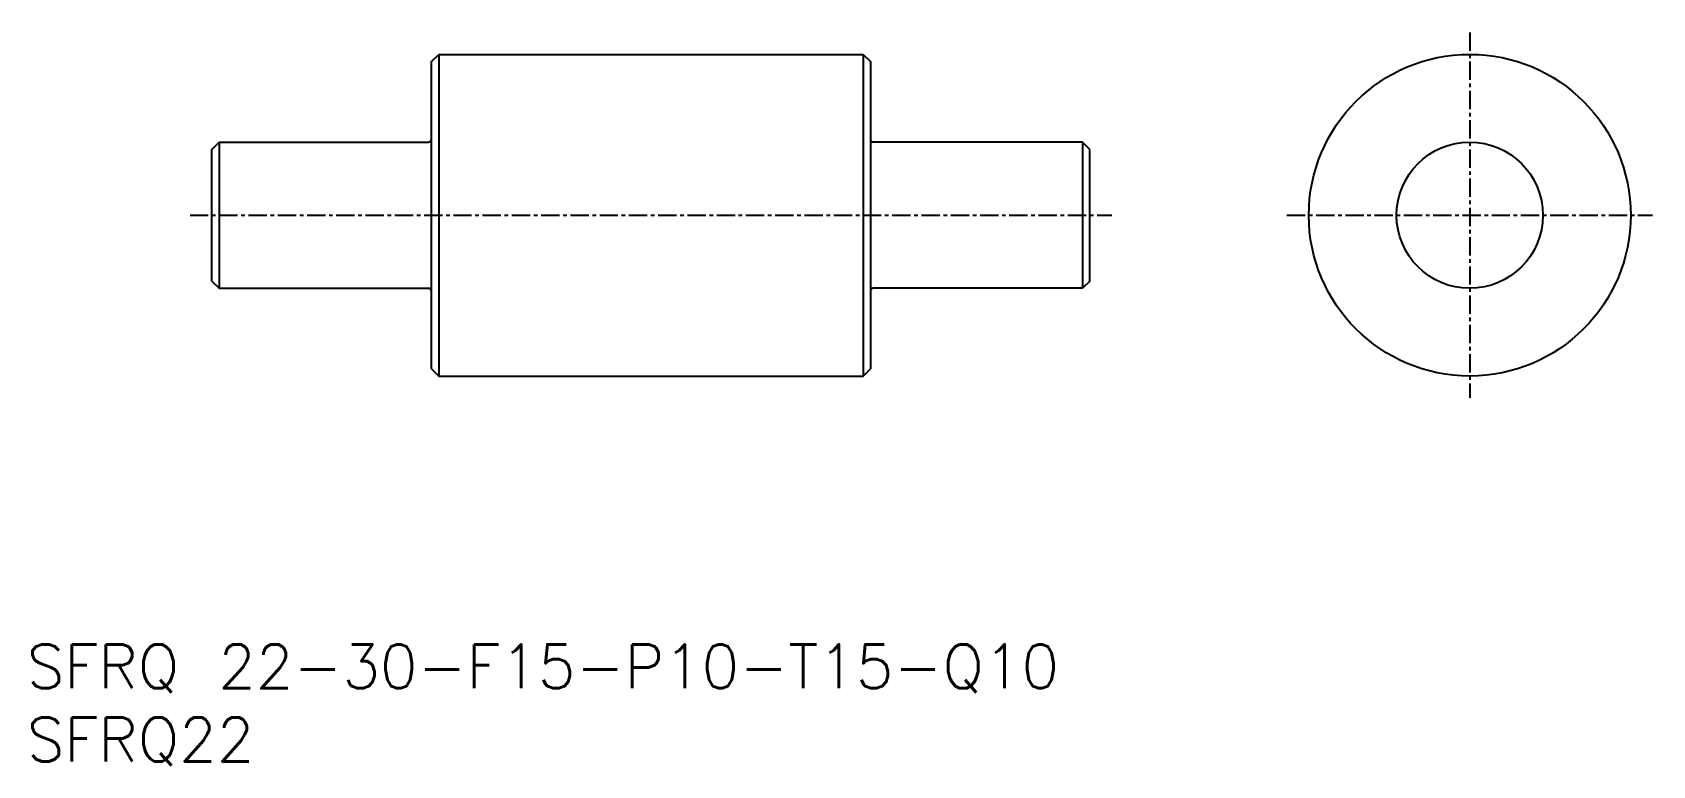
# Model space of a CAD drawing. Extents: x 45 to 156, y 37 to 87.
import ezdxf
from ezdxf.enums import TextEntityAlignment as Align

# ---------------------------------------------------------------- set-up
doc = ezdxf.new("R2010")
doc.units = 0
doc.linetypes.add('CENTER', pattern=[2, 1.25, -0.25, 0.25, -0.25])
doc.layers.get('0').update_dxf_attribs({"linetype": 'CONTINUOUS'})
doc.layers.add('CENTER', color=1, linetype='CENTER')
doc.styles.get("Standard").update_dxf_attribs({"font": 'txt.shx', "bigfont": 'extfont.shx'})

msp = doc.modelspace()

# ---------------------------------------------------------------- linework, layer by layer
at = {"color": 7, "linetype": 'CONTINUOUS'}
for p, q in [((72.44, 85.15), (72.94, 85.65)), ((72.94, 85.65), (101.94, 85.65)), ((72.94, 85.65), (72.94, 63.65)), ((101.94, 85.65), (102.44, 85.15)), ((101.94, 85.65), (101.94, 63.65)), ((72.44, 64.15), (72.44, 85.15)), ((102.44, 85.15), (102.44, 64.15)), ((57.44, 79.15), (57.94, 79.65)), ((57.44, 70.15), (57.44, 79.15)), ((57.94, 79.65), (72.24, 79.65)), ((57.94, 79.65), (57.94, 69.65)), ((72.94, 79.65), (72.94, 79.65)), ((101.94, 79.65), (101.94, 79.65)), ((116.94, 79.65), (102.64, 79.65)), ((117.44, 79.15), (116.94, 79.65)), ((116.94, 79.65), (116.94, 69.65)), ((117.44, 70.15), (117.44, 79.15)), ((57.44, 70.15), (57.94, 69.65)), ((117.44, 70.15), (116.94, 69.65)), ((57.94, 69.65), (72.24, 69.65)), ((72.94, 69.65), (72.94, 69.65)), ((101.94, 69.65), (101.94, 69.65)), ((116.94, 69.65), (102.64, 69.65)), ((72.44, 64.15), (72.94, 63.65)), ((72.94, 63.65), (101.94, 63.65)), ((101.94, 63.65), (102.44, 64.15))]:
    msp.add_line(p, q, dxfattribs=at)
for p, q in [((72.94, 74.65), (72.94, 74.65)), ((101.94, 74.65), (101.94, 74.65))]:
    msp.add_line(p, q)
for radius in [11, 5]:
    msp.add_circle((143.41, 74.65), radius, dxfattribs=at)
for centre, start, end in [((72.24, 79.85), 270, 0), ((102.64, 79.85), 180, 270), ((72.24, 69.45), 0, 90), ((102.64, 69.45), 90, 180)]:
    msp.add_arc(centre, 0.2, start, end, dxfattribs=at)
at = {"layer": 'CENTER', "color": 1, "linetype": 'CENTER'}
for p, q in [((143.41, 87.15), (143.41, 62.15)), ((55.94, 74.65), (118.94, 74.65)), ((130.91, 74.65), (155.91, 74.65))]:
    msp.add_line(p, q, dxfattribs=at)

# ---------------------------------------------------------------- texts
at = {"color": 7, "linetype": 'CONTINUOUS'}
for s, p in [('SFRQ 22-30-F15-P10-T15-Q10', (44.78, 43.8)), ('SFRQ22', (44.78, 38.8))]:
    msp.add_text(s, height=3, dxfattribs=at).set_placement(p, align=Align.MIDDLE_LEFT)

doc.saveas('drawing.dxf')
